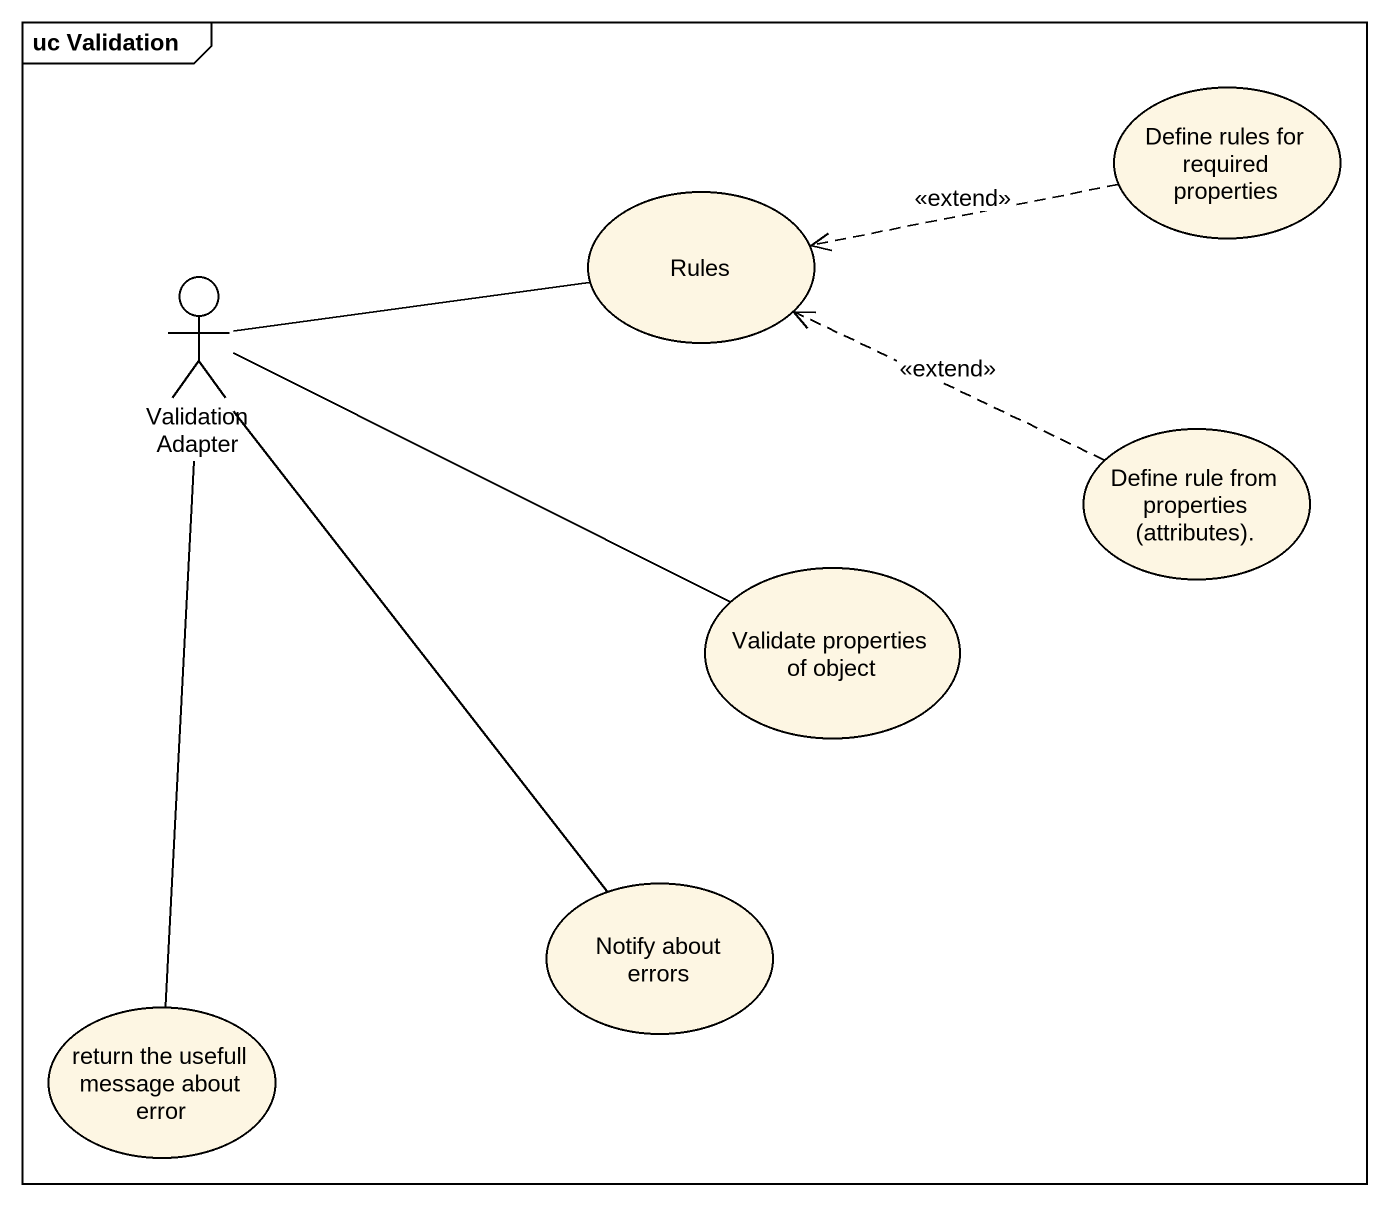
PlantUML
@startuml
mainframe uc Validation
usecase "Define rules for required properties" as Define_rules_for_required
usecase Rules
actor "Validation Adapter" as Validation_Adapter
usecase "Define rule from properties (attributes)." as Define_rule_from_properties
usecase "Validate properties of object" as Validate_properties_of
usecase "Notify about errors" as Notify_about_errors
usecase "return the usefull message about error" as return_the_usefull_message
Define_rules_for_required .left.> Rules : <<extend>>
Rules -left- Validation_Adapter
Define_rule_from_properties .left.> Rules : <<extend>>
Validate_properties_of -left- Validation_Adapter
Notify_about_errors -up- Validation_Adapter
return_the_usefull_message -up- Validation_Adapter
@enduml
